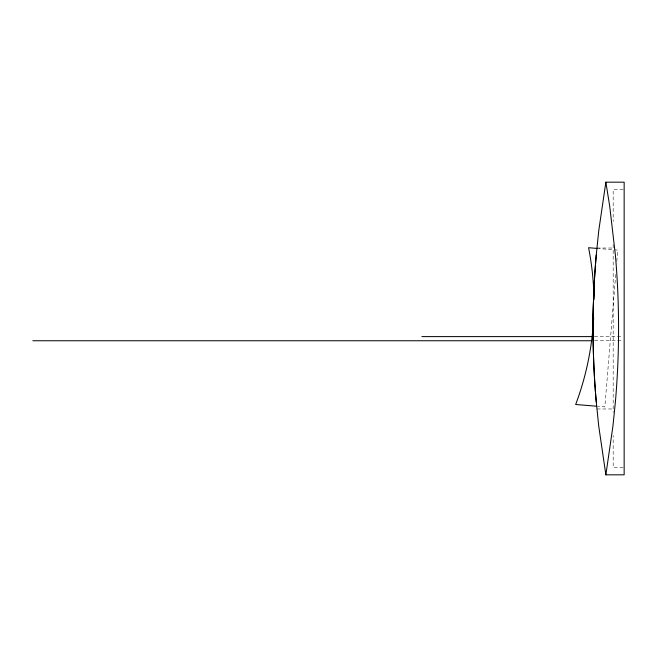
<?xml version="1.0" encoding="UTF-8"?>
<svg xmlns="http://www.w3.org/2000/svg" width="657" height="657" viewBox="0 0 657 657"><rect width="100%" height="100%" fill="white"/><g stroke="black" fill="none" stroke-linecap="round" stroke-linejoin="round"><path stroke-width="0.49" stroke-dasharray="3.29 2.46" d="M615.724 274.544L604.842 406.888L597.804 406.305M616.808 261.314L617.728 250.112L598.617 248.543M623.156 189.495L613.178 189.495L613.178 221.491M596.983 248.026L613.178 248.026M594.404 336.606L623.123 336.606M594.593 340.753L623.132 340.753M596.983 408.974L613.178 408.974M623.156 467.505L613.178 467.505L613.178 435.509M613.178 244.618L613.178 412.382"/><path stroke-width="0.99" d="M596.26 255.056L598.757 230.673L605.861 182.178L624.15 182.178L624.15 474.822L605.861 474.822L598.757 426.327L596.26 401.944A595.176 419.265 -90 0 1 596.26 255.056A842.537 842.537 0 0 0 596.26 401.944M605.861 474.822L612.915 426.327L615.387 401.944A599.619 422.394 -90 0 0 615.387 255.056L609.737 206.372L605.861 182.178M421.884 336.606L592.359 336.606M32.85 340.753L591.53 340.753M597.615 248.461L588.565 247.714A287.314 287.314 0 0 1 593.994 299.452M596.794 406.223L575.672 404.49A287.314 287.314 0 0 0 593.665 317.832M593.057 328.5A595.176 419.265 90 0 1 594.043 287.659"/></g></svg>
